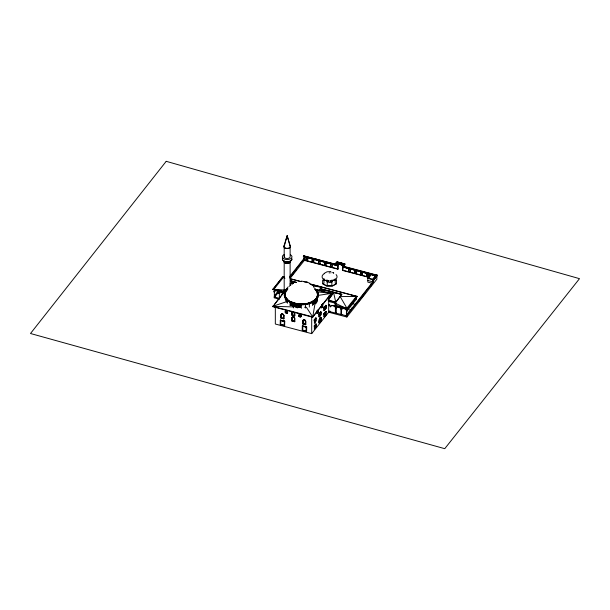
<?xml version="1.0" encoding="UTF-8"?>
<svg xmlns="http://www.w3.org/2000/svg" width="610" height="610" viewBox="0 0 610 610"><rect width="100%" height="100%" fill="white"/><g stroke="black" fill="none" stroke-linecap="round" stroke-linejoin="round"><path stroke-width="0.91" d="M323.948 279.136L323.948 280.173A2.402 1.38 60.2 0 1 324.291 279.601M335.18 279.693L335.18 280.204A2.394 1.388 -59.8 0 0 334.577 279.479M334.905 279.258L336.522 280.204L336.499 283.711L332.412 286.052L326.663 286.037L322.621 283.68L322.644 280.165L324.276 279.227M318.138 309.613L318.199 312.396L317.269 313.563L317.04 310.833M317.177 310.734L317.025 311.092M317.81 310.818L317.413 313.113L317.421 310.803M317.314 299.495L317.513 296.536L317.269 298.145L316.986 297.352M322.393 304.138L321.943 307.394L322.065 304.657M315.896 302.209L315.972 299.884L316.674 298.915L316.75 301.02L315.896 302.209L315.751 299.563M316.026 301.752L316.521 299.182L316.62 300.921L316.026 301.752L315.789 299.83M288.019 287.005L272.723 306.685L312.671 317.246L315.126 303.04M314.478 301.004A1.128 0.564 -66.1 0 1 314.608 301.31L314.89 303.254L313.25 304.146L314.684 303.132L314.653 301.508A0.785 0.389 -66.1 0 0 314.211 301.447A0.785 0.389 -66.1 0 0 313.769 302.179L313.738 303.841L313.487 302.049A0.785 0.389 -66.1 0 1 313.616 301.706M274.347 296.788L275.331 296.78L274.347 296.788L274.347 290.856M279.715 298.397L279.7 297.84M314.775 288.797C322.111 293.075 316.681 302.476 309.888 303.498A17.065 9.851 0 0 1 284.29 294.965L284.87 292.19L286.578 289.819A17.065 9.851 0 0 1 287.813 288.743M284.29 294.965L284.87 292.19M298.198 305.442L298.16 305.587A1.128 0.915 12.8 0 1 300.372 305.755L300.402 305.61A1.128 0.915 12.8 0 0 298.198 305.442L298.16 307.402L300.372 307.57L300.402 305.61M298.526 305.503L298.58 305.374A0.785 0.64 12.8 0 1 300.021 305.48L300.036 307.272L298.496 307.15L298.526 305.503A0.785 0.64 12.8 0 1 299.99 305.625L300.067 305.625M298.16 307.402L300.402 307.432M298.496 307.15L300.036 307.272M316.979 297.291L317.528 294.744L317.07 297.398L315.446 299.662L312.861 301.614L309.491 303.101A16.272 9.394 0 0 1 285.083 294.965L285.083 294.874M317.497 296.917L316.933 299.945L317.231 298.664M317.84 297.52L318.42 294.744M316.986 301.508L317.314 297.993L316.933 299.945M335.393 312.915L336.293 312.915L335.393 312.915L335.393 307.387M290.642 285.518L291.344 282.819L293.158 283.299M283.909 246.219L287.104 235.834L284.252 246.265A2.974 1.716 0 0 1 284.512 245.845M291.016 303.467L291.168 303.262A0.785 0.511 53 0 1 292.32 303.772L292.251 305.518L291.016 304.969L291.13 303.383A0.785 0.511 53 0 1 292.213 303.856L292.358 303.933M294.462 304.87L294.607 304.611A0.785 0.595 35.7 0 1 295.949 304.931L295.896 306.716L294.462 306.373L294.561 304.733A0.785 0.595 35.7 0 1 295.85 305.061L295.896 306.716M315.835 299.655L315.934 299.113M337.452 262.956L337.452 264.938L303.902 255.796L303.353 256.49L337.086 265.678L337.635 264.709L303.902 256.07M376.187 275.468L343.148 267.005L375.737 275.567L372.329 279.738L373.594 280.341L377.43 275.232L343.514 266.28L343.514 266.814L343.697 266.311L343.148 267.005L375.623 275.865L376.187 275.209L374.548 277.542M278.053 292.724L275.064 296.529L274.569 296.414L274.569 295.629L277.619 291.755M274.569 296.414L274.698 295.438M275.064 296.529L275.064 295.743L278.107 291.862M284.87 292.419L286.578 290.04A17.065 9.851 0 0 1 287.813 288.972M294.249 304.619L294.15 304.756A1.128 0.854 35.7 0 1 296.208 305.244L296.308 305.114A1.128 0.854 35.7 0 0 294.249 304.619L294.15 306.571L296.308 306.929L294.15 306.571M294.462 306.373L294.561 304.733M305.496 303.887C309.903 303.079 314.806 301.416 316.979 297.161M284.29 294.744A17.065 9.851 0 0 0 309.888 303.277L313.418 301.706L316.132 299.67L317.84 297.291M315.736 301.683L316.331 300.852L316.277 299.152M315.744 303.788L316.803 302.301L316.803 299.007M352.679 308.065L351.924 308.18L352.244 307.737M318.557 290.81L321.325 287.219L311.092 284.512M319.709 290.97L321.325 288.873L341.783 294.279L335.142 303.155L328.683 301.447M329.941 293.669L331.558 291.572L333.601 292.625L341.783 294.279L335.752 302.316L328.18 300.311L333.601 292.625L335.752 302.11L328.18 300.112L333.601 292.625L328.775 296.536M336.262 303.673L335.142 305.13L345.969 307.989M336.262 303.856L335.142 305.313L335.142 301.378M314.249 319.884L316.049 317.97L316.056 320.997L314.508 322.972L314.249 319.884L314.6 322.667L314.348 319.953L316.049 317.97M319.038 313.769L320.898 311.779L320.913 314.92L319.297 316.986L319.038 313.769L319.388 316.681L319.129 313.837L320.898 311.779M324.024 307.394L325.954 305.313L325.969 308.591L324.284 310.742L324.024 307.394L324.383 310.437L324.123 307.463L325.954 305.313M314.592 320.014L315.705 318.214M319.381 313.898L320.807 312.076L320.57 314.79L319.144 316.613M324.367 307.524L325.862 305.618L325.626 308.462L324.131 310.376M314.264 322.911L315.812 320.929L315.797 317.909M314.6 322.667L315.721 320.868M319.053 316.918L320.662 314.859L320.654 311.71M319.388 316.681L320.814 314.859L320.807 312.076M324.04 310.673L325.725 308.53L325.709 305.252M283.619 292.266L272.922 289.254L282.865 276.719L284.702 277.199M272.922 289.437L282.865 276.719L284.9 278.442M274.119 288.995L283.315 277.405M275.156 290.673L274.119 291.984L274.119 289.178M303.353 256.764L304.108 255.864L303.917 258.587L289.895 276.277M304.108 256.124L337.086 265.403M303.917 256.642L304.108 255.864M279.525 299.228L274.119 297.794L274.698 296.224M289.796 277.131L304.398 258.716L303.917 258.587M289.994 277.779L296.468 269.62M290.268 278.168L304.398 260.348L304.398 256.238M306.052 260.112L306.243 257.961L306.052 260.112L307.837 260.295L306.243 259.875M307.646 260.539L307.837 258.381M282.216 294.508L282.216 292.686L284.801 289.43M290.238 284.214L291.344 282.819L292.518 284.191M274.492 304.451L286.913 288.4M312.152 259.814L313.937 259.997L313.746 262.147L312.152 261.728L312.152 259.814L313.746 260.241M312.152 261.728L312.343 259.57M313.746 262.147L312.343 261.484M318.344 263.39L318.534 261.24L318.344 263.39L320.136 263.573L318.534 263.154M319.945 263.817L320.136 261.659M280.989 314.897L281.096 314.768A1.555 1.159 38.4 0 1 281.835 313.975L282.506 313.609L283.17 314.325A1.555 1.159 38.4 0 1 283.909 315.515L283.81 318.862L280.989 318.123L280.989 314.897A1.555 1.159 38.4 0 1 281.736 314.104L281.835 313.975M281.301 315.012A1.22 0.907 38.4 0 1 281.66 314.47L282.506 313.975L283.246 314.729A1.22 0.907 38.4 0 1 283.612 315.462L283.505 318.504L281.301 317.924L281.401 314.882A1.22 0.907 38.4 0 1 281.759 314.341M281.736 314.104L282.506 313.609M282.506 313.975L283.139 314.859A1.22 0.907 38.4 0 1 283.505 315.591L283.505 318.504M324.375 264.984L324.573 262.834L324.375 264.984L326.167 265.167L324.573 264.748M280.989 318.123L281.096 314.768M281.301 317.924L281.401 314.882M280.325 320.151L284.748 321.157L284.641 325.862L280.325 324.718L280.325 320.151L284.748 321.157M283.81 318.862L283.909 315.515M280.63 320.502L284.443 321.356L284.336 325.504L280.63 324.528L280.63 320.502L284.443 321.356M325.976 265.411L326.167 263.261M280.325 324.718L280.432 320.014M280.63 324.528L280.737 320.372M291.976 312.846L291.87 312.976A1.555 1.159 38.4 0 1 292.617 312.183L292.716 312.053A1.555 1.159 38.4 0 0 291.976 312.846L291.87 315.149L294.691 315.896L294.79 313.593A1.555 1.159 38.4 0 0 294.05 312.404L293.944 312.534A1.555 1.159 38.4 0 1 294.691 313.723L294.691 315.896M330.536 264.648L332.328 264.824L332.137 266.974L330.536 266.555L330.536 264.648L332.137 265.068M292.182 313.09A1.22 0.907 38.4 0 1 292.541 312.549L293.387 312.061L294.127 312.808A1.22 0.907 38.4 0 1 294.493 313.548L294.386 315.538L292.182 314.958L292.281 312.96A1.22 0.907 38.4 0 1 292.64 312.419M292.914 312.32L293.387 312.061M294.386 315.538L294.386 313.677A1.22 0.907 38.4 0 0 294.028 312.945L293.86 312.572M291.87 315.149L294.79 315.767M292.182 314.958L292.281 312.96M330.536 266.555L330.727 264.404M284.641 325.862L280.432 324.589M291.976 317.642L291.87 317.772A1.555 1.159 38.4 0 1 292.617 316.979L292.716 316.849A1.555 1.159 38.4 0 0 291.976 317.642L291.87 320.997L294.691 321.737L294.79 318.389A1.555 1.159 38.4 0 0 294.05 317.2L293.387 316.483L292.617 316.979M332.137 266.974L330.727 266.311M292.182 317.886L292.281 317.757A1.22 0.907 38.4 0 1 292.64 317.215L293.387 316.857L294.127 317.604A1.22 0.907 38.4 0 1 294.493 318.344L294.386 321.386L292.182 320.799L292.182 317.886A1.22 0.907 38.4 0 1 292.541 317.345L293.387 316.857M293.387 316.483L293.944 317.33A1.555 1.159 38.4 0 1 294.691 318.519L294.691 321.737M335.828 263.505L336.918 261.865L344.955 263.993L343.857 265.625L335.828 263.245L336.918 261.865L344.955 263.993L343.857 265.625M337.452 261.904L335.828 263.245L343.857 265.365L343.514 263.505M293.28 316.986L294.05 317.2M291.87 320.997L294.79 321.607M292.182 320.799L292.281 317.757M294.386 321.386L294.485 318.336M304.398 260.348L337.871 269.201L338.062 264.153A5.81 4.316 38.4 0 1 339.656 264.099M337.086 265.678L337.261 263.192M337.871 269.201L338.062 264.153M368.348 277.253L342.736 270.482L342.927 265.434A5.81 4.316 38.4 0 0 342.149 264.938M343.148 267.279L343.323 264.793M302.857 320.776L302.964 320.646A1.555 1.159 38.4 0 1 303.704 319.853L304.375 319.48L305.038 320.204A1.555 1.159 38.4 0 1 305.778 321.386L305.679 324.741L302.857 323.994L302.857 320.776A1.555 1.159 38.4 0 1 303.605 319.983L303.704 319.853M342.736 270.482L342.927 265.434M303.17 320.883L303.269 320.753A1.22 0.907 38.4 0 1 303.627 320.212L303.528 320.341A1.22 0.907 38.4 0 0 303.17 320.883L303.17 323.803L305.374 324.383L305.473 321.34A1.22 0.907 38.4 0 0 305.114 320.608L304.375 319.853L303.795 320.25M303.605 319.983L304.375 319.48M304.375 319.853L305.008 320.738A1.22 0.907 38.4 0 1 305.374 321.47L305.374 324.383M305.679 324.741L305.679 321.516A1.555 1.159 38.4 0 0 304.931 320.334L305.038 320.204M302.857 323.994L302.964 320.646M303.17 323.803L303.269 320.753M302.331 325.892L306.67 326.884L306.571 331.657L302.331 330.536L302.331 325.892L306.67 326.884M302.644 326.251L306.365 327.074L306.266 331.299L302.644 330.346L302.644 326.251L306.365 327.074M348.592 269.483L350.384 269.658L350.193 271.816L348.592 271.389L348.592 269.483L350.384 269.658M286.441 301.721L272.723 306.304L312.671 316.864L331.291 293.379L314.943 289.064M348.592 271.389L348.79 269.239M312.671 317.246L331.291 293.768L331.291 293.379L317.093 291.832M302.331 330.536L302.438 325.763M302.644 330.346L302.743 326.121M317.025 313.494L318.062 312.297L318.054 310.185M322.553 306.525L322.553 304.062L322.797 306.594L321.562 307.775L322.659 306.494L322.591 304.108M354.601 272.899L354.791 270.748L354.601 272.899L356.194 273.326L356.385 271.168L356.194 273.326M314.241 325.938L316.087 323.986L316.087 327.128L314.486 329.148L314.241 325.938L315.995 324.284L314.333 326.007M319.106 319.808L321.051 317.734L321.051 321.058C317.81 326.99 318.572 318.405 321.051 317.734M324.062 313.555L326.022 311.458L326.022 314.821L324.306 316.979L324.062 313.555L324.406 316.681L324.162 313.616L325.931 311.756L324.406 313.685M319.198 319.869L320.952 318.031L320.952 320.99C318.481 325.931 318.481 318.725 320.952 318.031M316.087 323.986L314.486 326.007L314.486 329.148M326.022 311.458L324.306 313.616L324.306 316.979M328.683 304.817L328.721 304.84A3.195 2.371 38.4 0 1 330.3 306.83L331.451 305.381M315.751 324.223L315.751 326.998L314.333 328.782L315.995 327.059L315.995 324.284M314.241 329.08L315.843 327.059L315.843 323.918M319.198 322.827L320.707 320.929L320.707 317.97M324.162 316.613L325.931 314.752L324.406 316.681M319.106 323.132L320.799 320.99L320.799 317.665M324.062 316.918L325.778 314.752L325.778 311.39M275.323 307.074L275.323 324.024L311.702 333.639L328.683 312.221L328.683 296.041M360.777 274.553L360.967 272.403L360.777 274.553L362.37 274.98L362.561 272.822L362.37 274.98M330.3 306.83A3.195 2.371 38.4 0 1 333.06 305.762A3.195 2.371 38.4 0 1 335.82 308.294L336.972 306.845M366.74 276.078L366.93 273.928L366.74 276.078L368.333 276.505L368.531 274.347L368.333 276.505M335.82 308.294A3.195 2.371 38.4 0 1 338.588 307.219A3.195 2.371 38.4 0 1 341.348 309.75L342.5 308.302M372.054 283.246L367.807 282.125L367.807 278.267L371.094 274.119M368.257 278.168L371.261 274.378L368.257 278.282L372.733 279.349M346.869 308.225L356.065 296.826M347.319 309.102L357.262 296.384L340.182 296.605L347.319 308.919L333.952 305.572L347.319 309.102L357.262 296.384L309.499 283.757M341.348 309.75A3.195 2.371 38.4 0 1 344.109 308.683A3.195 2.371 38.4 0 1 346.869 311.214L356.065 299.624L356.065 297.756M372.329 280.013L376.187 275.209M373.594 280.341L377.43 275.232L376.858 275.095L373.381 279.479L373.381 281.957L346.869 315.393L346.869 317.025L328.683 312.221M376.858 275.354L373.381 279.738L367.807 278.267M328.683 311.367L346.671 315.843M359.046 300.943L360.197 299.487M361.356 298.031L365.398 292.937M370.59 286.38L371.749 284.931M346.869 317.025L376.858 279.212L376.858 275.095M289.064 286.464L289.994 285.503M291.511 282.987L292.914 281.706L296.452 282.483M290.985 283.459L292.914 281.706L290.307 280.722M321.653 291.26L323.125 290.055L331.558 291.572M290.024 283.97L292.914 281.706L293.402 283.49M324.177 273.394L327.021 271.808L330.894 271.511M290.749 303.307L290.863 303.231A1.128 0.732 53 0 1 291.74 302.85A1.128 0.732 53 0 1 292.625 304.009L292.518 305.915L292.518 304.093A1.128 0.732 53 0 0 291.633 302.934A1.128 0.732 53 0 0 290.749 303.307L290.749 305.13L292.625 305.831M290.749 305.13L290.863 303.231M291.016 304.969L291.13 303.383M292.251 305.518L291.13 304.893M309.354 302.964L315.362 299.54M313.456 303.711L314.402 303.002L314.371 301.386A0.785 0.389 -66.1 0 0 313.815 301.424M372.901 279.357L372.329 279.738L373.594 280.066L372.901 279.357L372.901 281.835L346.388 315.263L346.869 315.393M303.917 256.108L303.353 256.49L337.261 265.457M322.621 283.68L326.663 285.838L332.412 285.854L336.499 283.711M292.617 312.183L293.387 311.687M277.992 293.097L278.213 293.585L278.442 293.097M341.691 308.004L340.937 307.882M354.745 304.39L355.173 304.817M348.653 312.061L349.103 312.511M275.095 290.246L274.363 290.078M280.089 291.618L279.342 291.382M335.233 283.353L335.18 278.831M293.357 302.964L289.918 301.348L297.169 303.765L301.355 304.085L309.491 303.101M329.903 305.175L329.24 305.023L329.674 304.695M336.072 306.685L335.409 306.533M346.16 315.462L345.893 315.843L346.503 315.942M318.29 295.385L331.291 293.379M323.979 283.322L323.948 278.8M327.235 285.236L327.219 280.02M331.855 285.244L331.87 280.028M293.265 302.834L297.215 303.887L305.541 303.894M272.723 306.304L293.303 306.906M304.527 307.234L306.403 307.287L312.671 316.864M287.15 235.872L290.474 246.524M283.619 292.083L272.922 289.254L284.923 290.063M301.355 281.08L307.28 282.201M311.718 284.885L313.578 286.006L321.325 287.219L321.325 289.071L341.783 294.485M272.922 289.254L283.078 291.488M274.569 295.629L275.064 295.743M303.971 281.789L305.602 282.178M316.377 298.839L316.75 299.197M316.331 300.852L316.75 301.02M294.561 306.243L295.995 306.586M373.381 281.957L367.807 280.486M343.323 263.749L337.261 262.147L337.261 262.94M340.487 263.07L344.955 264.244M343.323 266.524L377.43 275.506M371.223 274.538L375.623 275.697M366.74 274.172L368.333 274.591M306.052 258.205L307.646 258.625M318.344 261.484L319.945 261.904M324.375 263.078L325.976 263.497M354.601 270.992L356.194 271.412M360.777 272.647L362.37 273.066M354.791 272.655L356.385 273.082M360.967 274.317L362.561 274.736M366.93 275.834L368.531 276.261M348.79 271.145L350.384 271.572M304.108 259.982L331.146 267.127M332.946 267.607L336.552 268.56M337.452 268.796L338.062 268.957M344.421 270.634L368.753 277.07M290.215 278.663L301.233 281.576M290.215 278.846L300.318 281.515M310.421 284.184L357.262 296.567M351.459 295.423L354.219 296.155M296.506 282.316L290.413 280.699L294.904 282.094M315.85 289.689L324.024 291.847M325.839 292.327L331.291 293.768M351.901 303.49L354.662 304.222M275.926 289.475L283.139 291.382M281.035 291.763L282.88 292.251M332.58 305.389L334.417 305.877M337.177 306.609L339.938 307.333M349.149 309.773L350.986 310.254M282.216 292.686L283.841 293.12M321.805 307.844L321.562 305.32L321.562 307.775M322.408 306.426L322.797 306.594M274.119 296.948L279.525 298.374M317.413 311.001L317.269 313.563M318.199 312.396L317.955 310.726M292.281 314.829L294.485 315.408M281.401 317.795L283.604 318.374M292.281 320.669L294.485 321.256M303.269 323.674L305.473 324.253M281.096 317.985L283.909 318.733M302.964 323.864L305.778 324.611M280.737 324.398L284.443 325.374M302.743 330.216L306.365 331.169M302.438 330.406L306.67 331.527M306.411 282.369L307.104 282.674M306.571 281.889L309.735 283.284M313.929 301.043A1.128 0.564 -66.1 0 0 313.25 302.324L313.532 304.268M314.402 303.002L314.89 303.254M335.142 303.155L347.319 308.919M334.905 279.456L336.522 280.204M321.325 288.873L323.125 290.055L323.704 291.801M314.775 289.026L317.84 292.419L318.42 294.965M287.348 299.411C282.369 292.655 288.484 301.492 289.918 301.477M293.753 317.497L294.02 317.734A1.22 0.907 38.4 0 1 294.386 318.473M304.268 319.61L304.931 320.334M293.28 312.19L293.753 312.701M282.399 313.738L283.063 314.455A1.555 1.159 38.4 0 1 283.81 315.644M289.88 245.639L287.219 235.834L287.165 237.603M313.578 286.006L314.02 287.684M345.832 308.668L346.472 308.896L346.388 316.049M317.528 294.874L316.979 292.457M285.732 297.291L285.175 294.874L285.64 292.541M325.862 305.618L325.87 308.53M324.268 307.463L324.284 310.742M319.282 313.837L319.297 316.986M314.493 319.953L314.508 322.972M350.193 269.902L350.193 271.816M346.869 308.408L346.869 311.214M346.709 310.383L346.709 314.859M341.303 308.073L341.303 314.707M341.081 308.012L341.081 314.646M336.293 307.387L336.293 312.915M334.425 263.878L334.425 264.412M319.449 319.937L319.449 322.896M319.35 319.869L319.35 323.193M317.185 297.078L317.269 299.967M316.46 299.129L316.46 300.951M316.232 259.075L316.232 259.601M315.21 299.586L315.21 303.704M314.608 301.31L314.608 303.124M313.25 302.324L313.25 304.146M312.663 301.5L312.663 305.618M311.702 316.689L311.702 333.639M309.354 303.788L309.354 307.082M306.571 327.013L306.571 331.657M306.266 327.204L306.266 331.299M305.541 303.765L305.496 308.004M301.355 305.031L301.355 308.325M300.372 305.755L300.372 307.57M297.215 308.004L297.169 303.765M296.308 305.114L296.208 307.066M293.357 303.788L293.357 307.905M291.344 282.819L291.344 283.208M290.124 284.817L290.124 261.454A2.974 1.716 0 0 1 286.921 263.245A2.974 1.716 0 0 1 284.252 261.179M290.047 301.5L290.047 305.618M287.501 299.586L287.501 303.2L285.907 300.974L285.907 298.26M285.671 297.436L285.671 299.091M285.358 297.436L285.358 299.914M284.336 321.485L284.336 325.504M284.191 256.871L284.191 246.707A2.974 1.716 0 0 0 288.774 248.056M284.191 261.629L284.191 291.534M279.342 292.221L279.342 298.122M275.186 295.545L275.186 296.33M274.957 295.72L274.957 296.506M274.294 291.244A4.262 1.449 -75.2 0 0 274.119 291.984A3.195 2.371 38.4 0 1 276.887 290.909A3.195 2.371 38.4 0 1 279.647 293.44A3.195 2.371 38.4 0 1 283.01 292.587M355.813 299.06A3.195 2.371 38.4 0 1 356.065 299.624M340.914 264.389A5.81 4.316 38.4 0 1 341.745 264.725M337.871 264.397A5.81 4.316 38.4 0 1 339.465 264.344M339.877 264.404A5.81 4.316 38.4 0 1 342.736 265.678M326.297 280.257A2.402 1.38 60.2 0 1 327.219 282.079A2.425 1.975 0.4 0 1 328.538 280.798M330.589 280.806A2.425 1.975 0.4 0 1 331.71 281.69L331.901 282.094A2.394 1.388 -59.8 0 1 332.793 280.264M330.94 281.401A1.373 0.793 0 0 1 329.941 282.582A1.373 0.793 0 0 1 328.424 281.599M336.079 274.561A7.518 4.339 0 0 1 333.883 280.28A7.518 4.339 0 0 1 323.818 279.517A7.518 4.339 0 0 1 324.261 273.661M329.148 273.005A7.488 4.849 -53 0 1 329.72 272.769M333.273 272.784A7.488 4.849 -53 0 1 333.67 273.021M330.681 272.899A7.572 4.369 -60 0 1 331.169 272.739M332.564 272.624A7.572 4.369 -60 0 1 332.984 272.716M333.373 272.861A7.572 4.369 -60 0 1 333.731 273.059M334.493 279.571A6.962 4.018 0 0 1 331.375 280.608M327.776 280.608A6.962 4.018 0 0 1 326.091 280.211M315.446 290.047A16.272 9.394 0 0 1 301.355 304.138A16.272 9.394 0 0 1 287.264 290.047M284.664 292.381A2.974 1.716 0 0 1 284.512 290.665M284.062 261.156A3.164 1.83 0 0 0 287.325 263.367A3.164 1.83 0 0 0 290.169 260.973A3.08 1.777 0 0 1 287.722 263.261A3.08 1.777 0 0 1 284.077 261.598M290.39 254.713A4.827 2.791 0 0 1 290.452 258.823A4.827 2.791 0 0 1 283.353 258.495A4.827 2.791 0 0 1 284.534 254.439M284.512 256.002A2.974 1.716 0 0 0 286.54 258.457A2.974 1.716 0 0 0 290.124 256.696L290.124 246.531A2.974 1.716 0 0 1 290.063 246.981M291.984 258.914A4.827 2.791 0 0 1 286.151 261.789A4.827 2.791 0 0 1 282.857 257.794M289.803 247.401A2.974 1.716 0 0 1 289.361 247.767M291.877 258.922A4.72 2.73 0 0 1 286.784 261.774A4.72 2.73 0 0 1 282.537 258.488M289.384 245.197A3.325 1.921 0 0 1 289.628 247.904A3.325 1.921 0 0 1 284.931 248.049A3.325 1.921 0 0 1 284.695 245.334M321.805 305.381A1.205 0.412 -75.2 0 1 321.973 304.565M313.532 302.453A1.128 0.564 -66.1 0 1 314.211 301.172A1.128 0.564 -66.1 0 1 314.89 301.431M323.727 280.447L324.261 280.486L323.727 280.447M334.943 280.47L335.477 280.508L334.943 280.47M329.24 311.222L330.124 311.291L329.24 311.222M340.937 314.386L341.821 314.447L340.937 314.386M166.202 161.322L30.5 333.502L444.759 448.678L579.5 278.663L166.202 161.322M285.61 312.015A0.984 0.724 38.4 0 0 287.096 312.77A0.984 0.724 38.4 0 0 286.7 311.321A0.984 0.724 38.4 0 0 285.61 312.015M299.159 315.69A1.014 0.755 38.4 0 0 300.7 316.468A1.014 0.755 38.4 0 0 300.288 314.973A1.014 0.755 38.4 0 0 299.159 315.69M285.305 312.007A1.319 0.984 38.4 0 0 287.318 313.021A1.319 0.984 38.4 0 0 286.776 311.077A1.319 0.984 38.4 0 0 285.305 312.007M298.862 315.683A1.35 1.006 38.4 0 0 300.921 316.72A1.35 1.006 38.4 0 0 300.364 314.729A1.35 1.006 38.4 0 0 298.862 315.683M298.755 315.812A1.35 1.006 38.4 0 0 300.814 316.849A1.35 1.006 38.4 0 0 300.265 314.859A1.35 1.006 38.4 0 0 298.755 315.812M299.052 315.82A1.014 0.755 38.4 0 0 300.593 316.598A1.014 0.755 38.4 0 0 300.181 315.103A1.014 0.755 38.4 0 0 299.052 315.82M285.205 312.137A1.319 0.984 38.4 0 0 287.211 313.151A1.319 0.984 38.4 0 0 286.677 311.207A1.319 0.984 38.4 0 0 285.205 312.137M285.503 312.145A0.984 0.724 38.4 0 0 286.997 312.899A0.984 0.724 38.4 0 0 286.593 311.451A0.984 0.724 38.4 0 0 285.503 312.145"/></g></svg>
